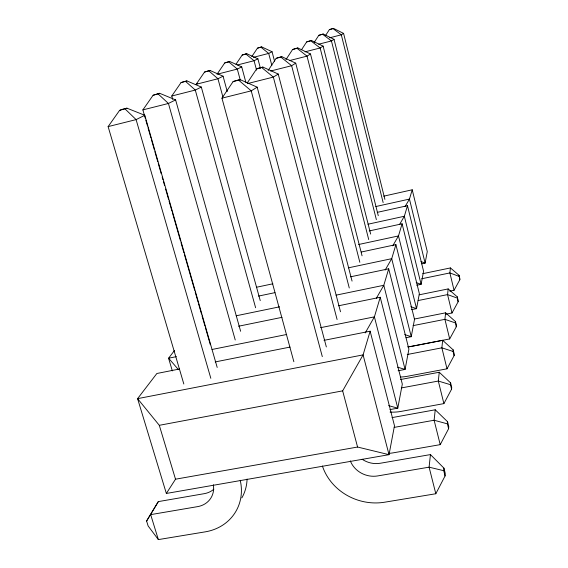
<?xml version="1.0" encoding="UTF-8"?>
<svg xmlns="http://www.w3.org/2000/svg" width="568" height="568" viewBox="0 0 568 568"><rect width="100%" height="100%" fill="white"/><g stroke="black" fill="none" stroke-linecap="round" stroke-linejoin="round"><path stroke-width="0.85" d="M322.397 465.994A53.03 48.216 18.9 0 0 384.657 502.204L435.819 493.748L445.056 475.977L445.248 473.392L443.935 468.138L430.445 454.585L380.304 463.247A22.997 20.98 18.7 0 1 362.135 459.249M388.661 453.385A48.266 44.432 18.1 0 0 393.553 452.781L440.221 444.645L448.606 428.712L448.77 426.568L447.57 421.733L435.237 409.791L392.019 417.615M390.088 412.084A44.29 41.187 17.3 0 0 401.008 411.417L443.892 403.614L451.581 389.179L451.716 387.376L450.616 382.903L439.256 372.246L400.532 379.523M400.362 377.017A40.917 38.383 16.4 0 0 407.334 376.293L447.009 368.817L454.102 355.625L454.215 354.084L453.207 349.923L442.671 340.31L407.952 347.048M407.916 346.721A38.028 35.926 15.4 0 0 412.773 346.089L449.686 338.933L456.267 326.792L456.367 325.457L455.43 321.566L445.61 312.826L414.434 319.031M445.972 314.189L452.014 312.989L458.149 301.743L457.361 296.929L448.173 288.92L419.234 294.806M449.785 291.121L454.052 290.255L459.803 279.783L459.881 278.76L459.058 275.317L450.417 267.933L422.755 273.669M445.056 475.977L443.736 470.695L443.935 468.138M448.606 428.712L447.406 423.856L447.57 421.733M451.581 389.179L450.481 384.692L450.616 382.903M454.102 355.625L453.086 351.45L453.207 349.923M456.267 326.792L455.43 321.566M458.149 301.743L457.361 296.929M459.803 279.783L459.058 275.317M430.445 454.585L429.096 467.166L435.819 493.748M435.237 409.791L434.115 420.235L440.221 444.645M439.256 372.246L438.311 381.05L443.892 403.614M442.671 340.31L441.868 347.836L447.009 368.817M445.61 312.826L444.914 319.337L449.686 338.933M448.173 288.92L447.563 294.6L452.014 312.989M450.417 267.933L449.884 272.938L454.052 290.255M370.137 331.201L363.087 354.886L342.653 390.855L357.57 447.037L389.023 454.677L394.483 425.723L370.137 331.201L324.001 340.346M338.514 305.79L380.233 297.263L374.404 316.859L365.21 332.947M350.499 276.815L388.704 268.813L383.798 285.292L376.321 298.314M361.312 252.014L395.903 244.623L391.721 258.674L385.154 270.056M369.221 230.949L402.101 223.799L398.487 235.926L392.744 245.845M377.258 212.361L407.49 205.687L404.345 216.259L399.531 224.545M383.712 196.159L412.219 189.79L409.457 199.084L405.076 206.589M213.845 489.211A22.081 19.717 30.3 0 1 204.295 493.663L158.323 501.608L146.601 521.012L148.127 525.954L158.351 539.6L205.19 531.861A50.872 45.241 30.3 0 0 240.228 480.308M146.601 521.012L158.323 501.608M179.495 369.008L156.867 373.495L137.584 398.651L166.353 493.457L175.512 479.2L357.57 447.037M325.72 35.266L329.397 29.607L333.537 28.4L343.583 33.398L384.898 199.389M314.189 42.408L318.804 35.337L323.249 34.037L334.041 39.334L378.267 215.67M301.516 49.757L306.663 41.911L311.463 40.491L323.121 46.129L370.67 234.101M285.896 59.69L292.598 49.515L297.824 47.96L310.49 53.981L362.057 255.806M268.153 70.468L276.133 58.426L277.021 57.943L281.856 56.708L295.729 63.169L352.061 281.103M247.179 83.084L256.58 68.998L257.645 68.423L262.906 67.088L278.235 74.053L340.509 311.754M293.862 361.709L221.953 98.165L232.986 81.764L234.279 81.061L240.058 79.605L257.176 87.152L326.344 346.941M251.787 56.594L257.46 48.159L261.706 46.924L272.058 51.738L274.521 61.152M236.018 64.177L242.188 55.046L246.768 53.712L257.9 58.809L260.4 68.238M217.019 74.259L224.722 62.934L229.678 61.479L241.727 66.882L245.852 82.303M223.068 76.197L217.949 78.753L196.152 84.284L204.551 72.044L209.947 70.446L223.068 76.197L227.25 91.583M172.729 99.428L171.763 96.013L180.986 82.68L182.257 82.104L186.915 80.919L201.313 87.06L260.236 300.607M145.323 118.407L142.88 109.894L153.097 95.268L159.665 93.301L175.611 99.89L240.633 331.279M183.826 384.003L108.119 126.607L119.578 110.405L121.41 109.574L126.934 108.176L144.79 115.276L217.196 367.446M174.475 350.52L168.582 358.209L172.331 370.897M257.176 87.152L251.226 90.852L221.953 98.165M278.235 74.053L273.343 77.092L247.57 83.574M295.729 63.169L291.64 65.71L270.581 71.035M310.49 53.981L307.018 56.14L289.474 60.598M323.121 46.129L320.139 47.982L305.044 51.83M334.041 39.334L331.449 40.946L318.691 44.205M343.583 33.398L341.311 34.811L329.632 37.807M232.986 81.764L240.058 79.605M256.58 68.998L262.906 67.088M276.133 58.426L281.856 56.708M292.598 49.515L297.824 47.96M306.663 41.911L311.463 40.491M318.804 35.337L323.249 34.037M329.397 29.607L333.537 28.4M144.79 115.276L136.1 119.614L108.119 126.607M175.611 99.89L168.44 103.468L142.88 109.894M201.313 87.06L195.293 90.063L171.763 96.013M241.727 66.882L237.31 69.083L217.864 74.039M257.9 58.809L254.059 60.726L237.552 64.944M272.058 51.738L268.685 53.427L253.392 57.347M196.152 84.284L197.728 83.531M119.578 110.405L126.934 108.176M153.097 95.268L159.665 93.301M180.986 82.68L186.915 80.919M204.551 72.044L209.947 70.446M224.722 62.934L229.678 61.479M242.188 55.046L246.768 53.712M257.46 48.159L261.706 46.924M375.796 206.546L409.457 199.084L425.112 263.098L421.641 263.822M367.943 224.225L404.345 216.259L421.108 284.341L416.763 285.235M358.578 244.517L398.487 235.926L416.529 308.644L411.317 309.688M256.395 287.273L272.874 283.787M348.347 267.84L391.721 258.674L411.246 336.689L406.042 337.711M258.461 296.098L274.955 292.641M236.181 315.787L279.598 306.819M336.036 295.161L383.798 285.292L405.083 369.434L398.111 370.762M421.676 278.76L449.884 272.938L458.98 276.339M238.546 326.224L282.012 317.342M418.154 300.55L447.563 294.6L457.275 298.086M176.399 356.64L168.582 358.209L178.451 369.619M212.006 349.483L286.691 334.481M320.558 327.679L374.404 316.859L397.785 408.165L389.96 409.592M215.187 361.93L290.049 347.084M413.071 325.634L444.914 319.337L455.323 322.894M407.263 354.503L441.868 347.836L453.086 351.45M166.353 493.457L389.023 454.677L363.087 354.886L137.584 398.651L159.303 425.311L342.653 390.855M401.313 387.944L438.311 381.05L450.481 384.692M394.235 427.377L434.115 420.235L447.406 423.856M443.736 470.695L429.096 467.166L377.741 475.92A23.565 21.428 18.9 0 1 350.307 460.847M388.604 405.644L397.785 408.165L402.314 384.131L380.233 297.263M397.579 367.184L405.083 369.434L408.896 349.171L388.704 268.813M404.707 334.58L411.246 336.689L414.512 319.372L395.903 244.623M410.849 306.699L416.529 308.644L419.354 293.67L402.101 223.799M416.216 282.587L421.108 284.341L423.572 271.27L407.49 205.687M420.973 261.55L425.112 263.098L427.278 251.581L412.219 189.79M333.054 28.663L341.311 34.811L383.144 202.563M322.695 34.336L331.449 40.946L376.357 219.617M310.824 40.839L320.139 47.982L368.71 239.547M297.085 48.365L307.018 56.14L359.842 262.302M280.982 57.183L291.64 65.71L349.27 287.976M261.01 47.243L268.685 53.427L271.831 65.398M245.965 54.081L254.059 60.726L256.558 70.141M261.862 67.656L273.343 77.092L337.101 319.528M228.762 61.898L237.31 69.083L240.307 80.223M238.794 80.301L251.226 90.852L322.304 356.626M208.882 70.936L217.949 78.753L222.841 96.695M185.658 81.487L195.293 90.063L255.621 307.749M158.174 93.983L168.44 103.468L235.237 339.969M125.123 108.999L136.1 119.614L210.827 378.309M158.351 539.6L150.676 514.629L197.664 506.62A22.606 20.107 30.3 0 0 213.327 484.717M159.303 425.311L175.512 479.2M145.813 120.111L147.524 126.068M148.014 127.764L150.946 137.981M151.436 139.678L154.368 149.895M154.858 151.592L157.79 161.809M158.273 163.506L161.213 173.723M162.185 177.124L162.924 179.68M163.406 181.377L164.635 185.637M165.607 189.037L168.54 199.247M169.03 200.951L171.962 211.161M172.452 212.865L180.517 240.946M181.007 242.65L183.94 252.859M184.43 254.563L194.696 290.305M195.186 292.009L198.118 302.219M198.601 303.923L201.541 314.132M202.023 315.836L204.956 326.046M205.446 327.75L210.337 344.769M247.08 479.058A49.693 44.368 30.3 0 1 241.854 497.916"/></g></svg>
